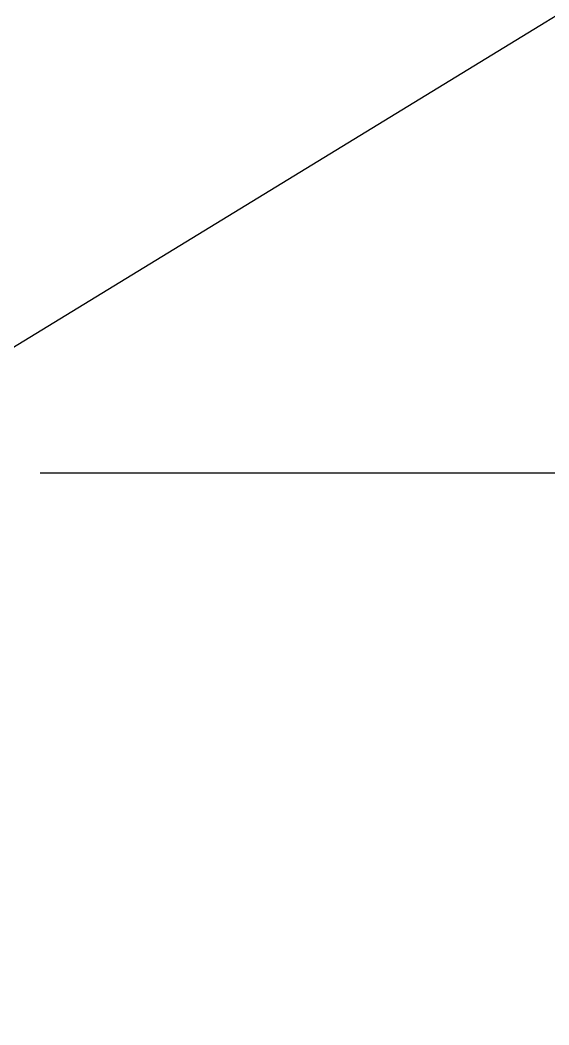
# Model space of a CAD drawing. Header units: millimetres. Extents: x 0 to 279, y 0 to 216.
# Drawn here: x 234.05025 to 234.06832, y 90.46411 to 90.49845 of the extents above; entities that cross this region are included whole.
import ezdxf

# ---------------------------------------------------------------- set-up
doc = ezdxf.new("R2010")
doc.units = ezdxf.units.MM
doc.layers.add('TITLE_BLOCK_TEXT', color=8, linetype='Continuous')

msp = doc.modelspace()

# ---------------------------------------------------------------- hatches: boundary and pattern name
at = {"layer": 'TITLE_BLOCK_TEXT', "linetype": 'Continuous', "lineweight": 18}
h = msp.add_hatch(dxfattribs=at)
h.set_pattern_fill('ANSI32', color=256, style=0)
edge = h.paths.add_edge_path(flags=0)
edge.add_line((234.171064, 90.166428), (234.3544, 90.166428))
edge.add_spline(control_points=[(234.3544, 90.166428), (234.383695, 90.166428), (234.404405, 90.187139), (234.404405, 90.216428)], knot_values=[0, 0, 0, 0, 0.873717, 0.873717, 0.873717, 0.873717], weights=[0.692245, 0.557076, 0.557076, 0.692245], degree=3, periodic=0)
edge.add_line((234.404405, 90.216428), (234.404405, 91.416428))
edge.add_spline(control_points=[(234.404405, 91.416428), (234.404405, 91.465243), (234.369888, 91.499761), (234.321072, 91.499761)], knot_values=[0, 0, 0, 0, 0.873717, 0.873717, 0.873717, 0.873717], weights=[0.692245, 0.557076, 0.557076, 0.692245], degree=3, periodic=0)
edge.add_line((234.321072, 91.499761), (234.004399, 91.499761))
edge.add_spline(control_points=[(234.004399, 91.499761), (233.975116, 91.499761), (233.954405, 91.479051), (233.954405, 91.449761)], knot_values=[0, 0, 0, 0, 0.873717, 0.873717, 0.873717, 0.873717], weights=[0.692245, 0.557076, 0.557076, 0.692245], degree=3, periodic=0)
edge.add_line((233.954405, 91.449761), (233.954405, 91.183208))
edge.add_spline(control_points=[(233.954405, 91.183208), (233.954405, 91.172226), (233.959431, 91.162462), (233.968368, 91.15608)], knot_values=[0, 0, 0, 0, 0.81875, 0.81875, 0.81875, 0.81875], weights=[0.704464, 0.652396, 0.652396, 0.704464], degree=3, periodic=0)
edge.add_spline(control_points=[(233.968368, 91.15608), (234.074776, 91.080099), (234.134614, 90.963845), (234.134614, 90.833095)], knot_values=[0.090625, 0.090625, 0.090625, 0.090625, 0.909375, 0.909375, 0.909375, 0.909375], weights=[0.704464, 0.652396, 0.652396, 0.704464], degree=3, periodic=0)
edge.add_spline(control_points=[(234.134614, 90.833095), (234.134614, 90.799726), (234.130428, 90.766621), (234.122121, 90.734303)], knot_values=[0.222268, 0.222268, 0.222268, 0.222268, 0.777732, 0.777732, 0.777732, 0.777732], weights=[0.717318, 0.71354, 0.71354, 0.717318], degree=3, periodic=0)
edge.add_spline(control_points=[(234.122121, 90.734303), (234.121424, 90.731588), (234.121072, 90.728808), (234.121072, 90.726005)], knot_values=[0, 0, 0, 0, 0.555464, 0.555464, 0.555464, 0.555464], weights=[0.717318, 0.71354, 0.71354, 0.717318], degree=3, periodic=0)
edge.add_line((234.121072, 90.726005), (234.121072, 90.216428))
edge.add_spline(control_points=[(234.121072, 90.216428), (234.121072, 90.187139), (234.141783, 90.166428), (234.171072, 90.166428)], knot_values=[0, 0, 0, 0, 0.873717, 0.873717, 0.873717, 0.873717], weights=[0.692245, 0.557076, 0.557076, 0.692245], degree=3, periodic=0)

# ---------------------------------------------------------------- linework, layer by layer
at = {"color": 8, "linetype": 'Continuous', "lineweight": 25}
msp.add_line((234.050928, 90.482981), (234.121072, 90.482981), dxfattribs=at)
at = {"color": 7, "linetype": 'Continuous', "lineweight": 25, "flags": 128}
msp.add_lwpolyline([(233.864031, 90.43622), (234.015909, 90.46643), (234.121072, 90.530705)], dxfattribs=at)

doc.saveas('drawing.dxf')
